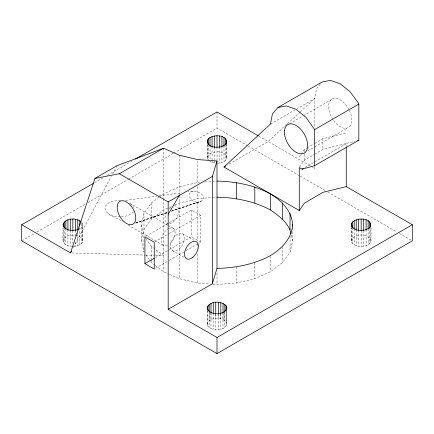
<?xml version="1.0" encoding="UTF-8"?>
<svg xmlns="http://www.w3.org/2000/svg" width="434" height="434" viewBox="0 0 434 434"><rect width="100%" height="100%" fill="white"/><g stroke="black" fill="none" stroke-linecap="round" stroke-linejoin="round"><path stroke-width="0.33" stroke-dasharray="2.17 1.63" d="M207.213 324.795C208.255 316.364 223.543 316.25 226.787 323.352C225.745 331.788 210.457 331.896 207.213 324.795L207.213 309.361M72.852 246.545C57.223 246.029 62.556 232.977 75.402 235.347M73.487 246.496L77.784 245.785L81.391 243.696L81.391 221.893C83.773 223.993 82.422 227.579 79.823 228.767M81.391 243.696L82.379 242.324L82.715 240.848L82.715 224.741M141.376 224.741L143.952 236.042L143.952 252.149L141.376 240.848L141.376 224.741L143.952 213.441L151.509 202.911L158.822 197.405M141.376 240.848L143.952 229.548L143.952 213.441M208.456 160.471C203.714 153.164 216.902 150.229 221.931 152.692C231.458 155.394 224.763 164.296 217.64 163.271M212.953 284.205L217 284.514L236.573 283.022L254.812 278.661L270.474 271.722L282.491 262.684L290.048 252.149L292.624 240.848L292.624 228.089M351.285 240.848C353.596 233.047 368.705 233.047 371.016 240.848C368.705 248.655 353.596 248.655 351.285 240.848L351.285 227.427M73.389 247.554L111.294 176.437M112.569 174.045L117.023 165.679M299.27 156.799L300.719 154.726M301.082 154.211L304.342 149.546L306.664 148.184M299.634 167.019L304.342 160.287L314.216 154.488M143.952 229.548L151.509 219.018L163.526 209.975L168.945 207.577M320.433 83.968L316.598 88.384L314.65 98.561L314.65 127.704M133.33 211.776C130.412 215.47 125.399 216.604 120.907 216.702M286.95 124.151L268.152 141.517L228.045 164.676M287.444 123.695L299.807 112.27M300.306 111.815L314.65 98.561L297.214 108.63M159.343 197.014L163.526 193.868L179.188 186.929L197.427 182.568L199.45 182.416M307.245 147.842L314.216 143.746M314.796 143.41L322.923 138.63L346.251 132.918M314.796 154.146L322.923 149.372L355.055 141.218M94.422 182.757L103.807 177.338M107.328 175.303L131.958 161.085M21.7 240.848L34.601 233.4M36.95 232.049L85.628 203.942M87.972 202.586L127.856 179.562M128.442 179.226L173.014 153.49M173.6 153.153L217 128.095L247.499 145.705M270.474 124.064L294.887 109.97M289.505 123.777L302.872 116.057M303.453 115.726L333.095 98.61M146.09 236.15L168.755 223.065M169.336 222.729L191.427 209.975L200.725 215.345L200.725 242.194L198.984 243.197M307.831 150.869L314.221 147.175M314.802 146.838L347.352 128.046M154.808 241.857L168.755 233.801M169.336 233.465L200.725 215.345M304.983 167.481L346.251 143.654L346.251 146.339M155.388 257.628L168.755 249.908M169.336 249.577L191.427 236.823L200.725 242.194M155.388 268.369L168.755 260.65M169.336 260.313L183.87 251.926M186.191 250.581L198.398 243.534M169.548 207.311L171.354 206.508M174.973 204.908L179.188 203.036L197.427 198.674L215.649 197.291M171.636 211L201.181 201.197L202.966 199.591L203.589 197.584L202.966 195.479C199.39 191.112 193.076 190.504 187.906 191.888M135.62 223.239L167.757 212.432M171.614 211.136L201.181 201.197L171.696 210.929M135.804 222.783L167.849 212.199M135.793 222.794L167.795 212.264M193.266 191.161L191.134 191.812L189.707 193.211L189.208 195.148C189.642 199.521 194.264 202.711 198.517 202.157M125.594 200.372L156.414 196.173M159.094 195.81L181.879 192.707M204.853 182.003L215.649 181.184M120.587 200.709C114.918 200.524 106.867 201.371 104.833 207.669C105.63 216.338 117.782 217.038 122.996 222.094M120.272 216.702C116.111 216.794 111.901 215.785 108.332 213.631M71.87 252.968L145.33 255.089M146.003 255.111L154.764 255.366M155.437 255.382L163.526 255.615L154.119 248.541M210.023 145.547L210.023 161.654L212.069 162.56L216.36 163.271M169.548 274.391L179.188 278.661L197.427 283.022L210.251 283.999M75.999 235.494C78.852 236.025 82.379 237.582 82.715 240.848M155.166 265.434L163.526 271.722L168.945 274.125M129.473 203.188L167.6 225.132M258.848 136.151L310.581 166.016M311.162 166.352L314.65 168.365L314.65 166.331M248.085 146.041L299.693 175.841M300.279 176.177L325.5 190.738M327.844 192.094L397.05 232.049M399.399 233.4L411.128 240.176M168.186 225.468L173.47 228.523M182.768 233.888A9.863 5.696 -60 0 1 178.765 249.366A9.863 5.696 -60 0 1 170.893 243.322A9.863 5.696 -60 0 1 182.768 233.888L193.814 240.268M128.274 225.143L162.886 245.123M172.184 250.494L184.39 257.541M145.84 238.673L151.509 246.572L153.598 248.145M150.75 261.626L151.509 262.684L154.64 265.038M130.618 203.779L132.712 205.602L133.905 207.636M145.84 254.785L150.376 261.1M291.339 235.201L292.624 240.848M371.016 228.1L371.016 240.848M370.679 226.217L370.679 242.324M369.692 227.59L369.692 243.696M368.124 228.767L368.124 244.879M366.084 229.673L366.084 245.785M363.703 230.242L363.703 246.349M361.148 230.438L361.148 246.545M358.598 230.242L358.598 246.349M356.216 229.673L356.216 245.785M354.177 228.767L354.177 244.879M352.609 227.59L352.609 243.696M351.621 226.89L351.621 242.324M322.923 138.63L322.923 149.372M304.342 149.546L304.342 153.571M304.342 154.244L304.342 160.287M290.048 236.042L290.048 252.149M282.491 246.572L282.491 262.684M270.474 256.288L270.474 271.722M254.812 262.554L254.812 278.661M236.573 266.915L236.573 283.022M226.863 144.202L226.863 157.629M226.776 308.731L226.776 324.838M226.526 143.665L226.526 159.099M226.125 311.178L226.125 321.914M226.098 310.164L226.098 326.276M225.544 144.365L225.544 160.471M224.85 312.572L224.85 320.623M224.801 311.449L224.801 327.556M223.977 145.547L223.977 161.654M223.033 313.527L223.033 319.57M222.973 312.496L222.973 328.609M221.931 146.448L221.931 162.56M220.808 314.124L220.808 318.822M220.738 313.234L220.738 329.346M219.555 147.017L219.555 163.13M218.324 314.406L218.324 318.431M218.253 313.614L218.253 329.726M217 111.988L217 128.095M217 147.213L217 159.967M217 273.1L217 284.514M215.747 314.4L215.747 318.426M215.676 313.608L215.676 329.721M214.445 147.017L214.445 159.772M214.445 160.444L214.445 163.13M213.192 313.218L213.192 329.33M212.069 146.448L212.069 159.875M212.069 160.547L212.069 162.56M211.027 313.505L211.027 319.543M210.967 312.469L210.967 328.581M209.199 312.534L209.199 320.59M209.15 311.417L209.15 327.524M208.456 144.365L208.456 159.804M207.875 310.126L207.875 326.232M207.474 144.744L207.474 159.099M207.137 144.202L207.137 157.629M197.427 160.884L197.427 183.913M197.427 186.593L197.427 198.674M197.427 202.217L197.427 240.599M197.427 243.968L197.427 248.682M197.427 254.069L197.427 283.022M191.427 209.975L191.427 236.823M179.188 155.166L179.188 194.985M179.188 195.658L179.188 278.661M163.526 148.227L163.526 198.208M163.526 198.566L163.526 271.722M151.509 202.911L151.509 219.018M151.509 246.572L151.509 258.653M151.509 259.326L151.509 262.684M82.379 223.266L82.379 242.324M79.823 227.427L79.823 244.879M77.784 233.031L77.784 245.785M75.402 230.242L75.402 236.286M75.402 241.651L75.402 246.349M72.852 230.438L72.852 243.192M70.297 230.242L70.297 246.349M67.916 229.673L67.916 245.785M65.876 228.767L65.876 244.879M64.308 227.59L64.308 243.696M63.321 226.217L63.321 242.324M62.984 228.1L62.984 240.848M349.408 110.399A16.438 9.494 60 0 1 348.491 127.542A16.438 9.494 60 0 1 333.198 119.968M332.862 119.464A16.438 9.494 60 0 1 331.809 99.212A16.438 9.494 60 0 1 348.849 109.314M174.153 205.879A9.863 5.696 -60 0 1 178.374 214.005A9.863 5.696 -60 0 1 169.048 223.798M168.506 223.798A9.863 5.696 -60 0 1 167.54 211.005M169.103 209.02A9.863 5.696 -60 0 1 171.311 207.11M169.309 228.219A9.863 5.696 -60 0 1 175.152 232.705A9.863 5.696 -60 0 1 169.466 243.995M167.643 245.161A9.863 5.696 -60 0 1 161.22 240.224A9.863 5.696 -60 0 1 168.707 228.485"/><path stroke-width="0.65" d="M412.3 224.741L217 337.5L168.175 309.312L168.175 214.315L168.175 201.924L212.351 176.421L217 161.014L197.427 159.528L179.188 155.166L163.526 148.227L117.023 165.679L94.938 178.428L70.525 252.93L21.7 224.741L21.7 240.848L217 353.607L412.3 240.848L412.3 224.741L346.251 186.609L322.923 192.327L304.342 203.242L299.27 210.495L223.977 167.025L270.474 124.064L272.422 113.887L277.966 107.507L322.142 82.004L330.437 80.393L340.223 83.795L350.01 91.693L358.31 102.885L358.826 104.079L358.826 140.177L314.65 165.679L302.075 169.157L299.27 167.54L299.27 210.495M207.224 307.201C207.946 316.033 225.984 316.044 226.787 307.245C223.543 300.182 208.461 300.257 207.224 308.547M80.87 221.503C75.793 217.749 65.089 217.738 62.984 224.741C64.666 231.105 73.72 231.371 78.804 229.223M207.474 140.046C206.372 149.057 222.924 149.16 226.526 142.992C227.628 133.981 211.076 133.873 207.474 140.046L207.474 143.399M217 181.081C235.516 181.493 254.042 185.058 270.474 193.868C281.612 200.752 291.805 210.951 292.624 224.731C291.816 238.521 281.617 248.731 270.474 255.615C254.042 264.425 235.516 267.99 217 268.402L212.351 283.809L168.175 309.312M351.621 223.266C350.52 232.282 367.077 232.385 370.679 226.217C371.775 217.206 355.224 217.098 351.621 223.266L351.621 226.624M70.525 252.93L71.48 251.14M168.175 214.315L179.285 195.506M21.7 224.741L93.25 183.43M135.479 159.056L217 111.988L258.268 135.815M94.938 178.428L119.35 173.73L163.526 148.227M223.977 167.025L225.718 166.016M314.65 165.679L314.65 129.582L358.826 104.079M302.075 169.157L303.236 168.49M144.923 263.671L154.227 269.037L154.227 242.194L144.923 236.823L144.923 263.671L154.227 258.301M357.567 140.524L358.826 140.177M277.966 107.507L286.261 105.896L296.048 109.303L305.84 117.202L314.65 129.582M217 197.188C235.516 197.6 254.042 201.17 270.474 209.975C278.975 216.007 289.017 223.016 291.051 233.942M119.35 173.73L168.175 201.924M370.679 223.266L370.679 226.624M369.692 221.893L369.692 227.937M368.124 220.716L368.124 228.767M366.084 219.81L366.084 229.879M363.703 219.241L363.703 230.649M361.148 219.045L361.148 230.459M358.598 219.241L358.598 230.649M356.216 219.81L356.216 229.879M354.177 220.716L354.177 228.767M352.609 221.893L352.609 227.937M346.251 147.012L346.251 186.609M292.624 224.731L292.624 226.071M290.048 213.441L290.048 229.548M282.491 202.911L282.491 219.018M270.474 193.868L270.474 209.975M254.812 186.929L254.812 203.036M236.573 182.568L236.573 198.674M226.787 307.245L226.787 308.585M226.526 140.046L226.526 143.399M226.125 305.807L226.125 310.505M225.544 138.668L225.544 144.712M224.85 304.516L224.85 311.9M223.977 137.491L223.977 146.215M223.033 303.464L223.033 312.86M221.931 136.585L221.931 146.654M220.808 302.715L220.808 313.451M219.555 136.016L219.555 147.43M218.324 302.324L218.324 313.733M217 135.826L217 147.234M217 161.014L217 268.402M217 337.5L217 353.607M215.747 302.319L215.747 313.728M214.445 136.016L214.445 147.43M213.262 302.699L213.262 313.435M212.351 176.421L212.351 283.809M212.069 136.585L212.069 146.654M211.027 303.437L211.027 312.833M210.023 137.491L210.023 146.215M209.199 304.484L209.199 311.867M208.456 138.668L208.456 144.712M207.902 305.769L207.902 310.467M79.823 220.716L79.823 225.414M77.784 219.81L77.784 229.879M75.402 219.241L75.402 230.649M72.852 219.045L72.852 230.459M70.297 219.241L70.297 230.649M67.916 219.81L67.916 229.879M65.876 220.716L65.876 228.767M64.308 221.893L64.308 227.937M63.321 223.266L63.321 226.624M284.514 130.493L284.53 134.008A16.438 9.494 60 0 0 302.352 153.75A16.438 9.494 60 0 0 302.243 131.046A16.438 9.494 60 0 0 284.514 130.493M117.256 205.987A13.15 7.595 60 0 0 130.032 224.687A13.15 7.595 60 0 0 132.137 207.457A13.15 7.595 60 0 0 117.256 205.987M192.712 257.416A9.863 5.696 -60 0 0 196.716 241.944A9.863 5.696 -60 0 0 184.846 251.378A9.863 5.696 -60 0 0 192.712 257.416"/></g></svg>
